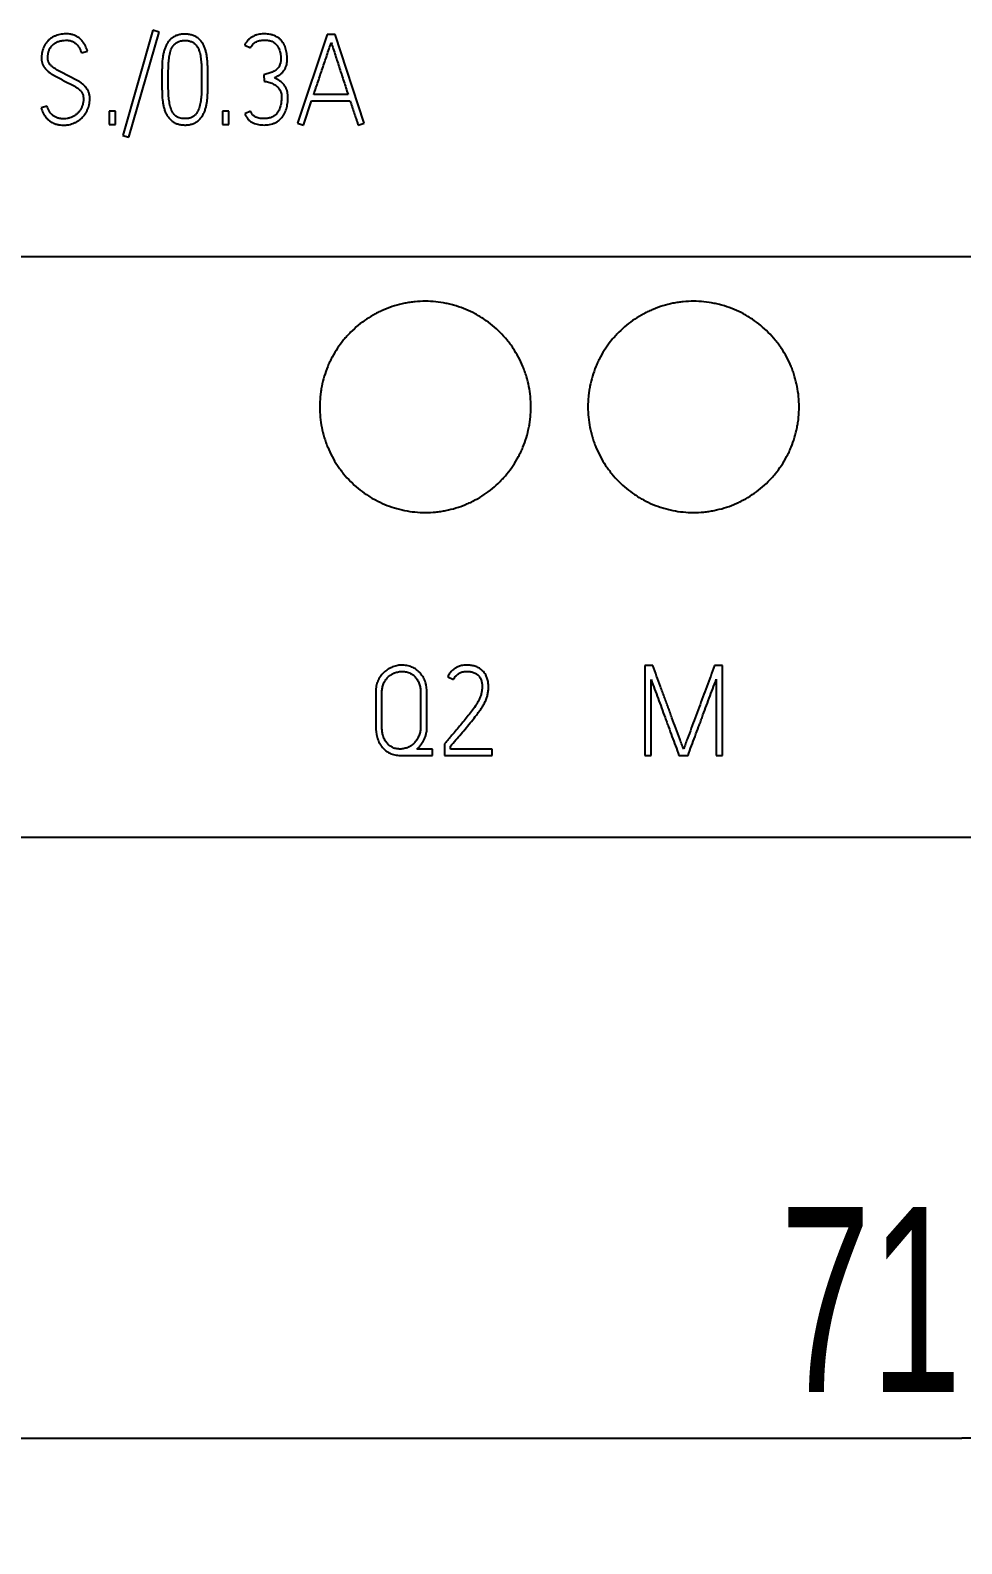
# Model space of a CAD drawing. Extents: x 0 to 420, y 0 to 297.
# Drawn here: x 109.62 to 127.26, y 132 to 160.66 of the extents above; entities that cross this region are included whole.
import ezdxf

# ---------------------------------------------------------------- set-up
doc = ezdxf.new("R2010")
doc.units = 0
doc.header["$LTSCALE"] = 23.1
for name, color, linetype in [('10000_FRONT', 7, 'CONTINUOUS'), ('10100_DIM_FRONT', 7, 'CONTINUOUS'), ('10500_FRONT_LABELING', 7, 'CONTINUOUS')]:
    doc.layers.add(name, color=color, linetype=linetype)
doc.styles.get("Standard").update_dxf_attribs({"font": 'txt', "width": 0.8})
doc.dimstyles.new('DIMSTYLE_1', dxfattribs={"dimtxt": 3.5, "dimasz": 3.5, "dimexe": 0.18, "dimexo": 0.0625, "dimgap": 0.09, "dimtad": 1, "dimtxsty": 'STANDARD', "dimcen": 0.09, "dimazin": 3, "dimtp": 0.05, "dimtm": 0.05, "dimtfac": 1, "dimtofl": 0, "dimtmove": 0, "dimatfit": 3, "dimtolj": 1})

# ---------------------------------------------------------------- blocks, each defined once
blk = doc.blocks.new('*D0')
at = {"layer": '10100_DIM_FRONT', "linetype": 'CONTINUOUS'}
for p, q in [((91.514557, 150.862664), (91.514557, 131.996772)), ((163.014557, 150.862664), (163.014557, 131.996772)), ((91.514557, 133.996772), (127.264557, 133.996772)), ((163.014557, 133.996772), (127.264557, 133.996772))]:
    blk.add_line(p, q, dxfattribs=at)
for points in [[(95.014557, 134.496772), (91.514557, 133.996772), (95.014557, 133.496772)], [(159.514557, 133.496772), (163.014557, 133.996772), (159.514557, 134.496772)]]:
    blk.add_solid(points, dxfattribs=at)
at = {"layer": '10100_DIM_FRONT', "linetype": 'CONTINUOUS', "width": 0.660714}
blk.add_text('71,5', height=3.5, dxfattribs=at).set_placement((123.820742, 134.871772))

msp = doc.modelspace()

# ---------------------------------------------------------------- linework, layer by layer
at = {"layer": '10000_FRONT', "color": 7, "linetype": 'CONTINUOUS'}
for p, q in [((91.515, 156.376), (163.015, 156.376)), ((91.515, 145.376), (163.015, 145.376))]:
    msp.add_line(p, q, dxfattribs=at)
for points, knots in [([(119.105, 153.526), (119.105, 153.592), (119.101, 153.657), (119.089, 153.787), (119.079, 153.851), (119.054, 153.978), (119.038, 154.042), (119.01, 154.136), (119, 154.167), (118.977, 154.229), (118.966, 154.259), (118.928, 154.35), (118.873, 154.468), (118.806, 154.58), (118.752, 154.661), (118.733, 154.688), (118.694, 154.741), (118.674, 154.767), (118.611, 154.843), (118.567, 154.892), (118.429, 155.03), (118.329, 155.113), (118.206, 155.196), (118.192, 155.205), (118.164, 155.223), (118.15, 155.231), (118.108, 155.257), (118.079, 155.273), (117.992, 155.32), (117.933, 155.348), (117.813, 155.398), (117.751, 155.42), (117.657, 155.449), (117.626, 155.457), (117.562, 155.474), (117.529, 155.481), (117.432, 155.5), (117.302, 155.52), (117.172, 155.526), (117.041, 155.526), (116.976, 155.523), (116.877, 155.514), (116.844, 155.51), (116.779, 155.5), (116.746, 155.494), (116.65, 155.475), (116.586, 155.459), (116.461, 155.421), (116.4, 155.399), (116.309, 155.361), (116.279, 155.348), (116.234, 155.327), (116.219, 155.32), (116.19, 155.305), (116.117, 155.267), (116.046, 155.225), (115.884, 155.116), (115.783, 155.033), (115.666, 154.916), (115.643, 154.892), (115.599, 154.844), (115.578, 154.819), (115.516, 154.743), (115.477, 154.691), (115.405, 154.582), (115.371, 154.526), (115.325, 154.44), (115.31, 154.41), (115.282, 154.351), (115.269, 154.321), (115.231, 154.23), (115.188, 154.107), (115.156, 153.981), (115.137, 153.886), (115.131, 153.853), (115.122, 153.789), (115.118, 153.756), (115.108, 153.658), (115.105, 153.592), (115.105, 153.526)], [0, 0, 0, 0, 0.03125, 0.03125, 0.0625, 0.0625, 0.09375, 0.09375, 0.109375, 0.109375, 0.125, 0.125, 0.15625, 0.1875, 0.1875, 0.203125, 0.203125, 0.21875, 0.21875, 0.25, 0.25, 0.3125, 0.3125, 0.320312, 0.320312, 0.328125, 0.328125, 0.34375, 0.34375, 0.375, 0.375, 0.40625, 0.40625, 0.421875, 0.421875, 0.4375, 0.4375, 0.46875, 0.5, 0.5, 0.53125, 0.53125, 0.546875, 0.546875, 0.5625, 0.5625, 0.59375, 0.59375, 0.625, 0.625, 0.640625, 0.640625, 0.648438, 0.648438, 0.65625, 0.6875, 0.6875, 0.75, 0.75, 0.765625, 0.765625, 0.78125, 0.78125, 0.8125, 0.8125, 0.84375, 0.84375, 0.859375, 0.859375, 0.875, 0.875, 0.90625, 0.9375, 0.9375, 0.953125, 0.953125, 0.96875, 0.96875, 1, 1, 1, 1]), ([(124.185, 153.526), (124.185, 153.592), (124.181, 153.657), (124.169, 153.787), (124.159, 153.851), (124.134, 153.978), (124.118, 154.042), (124.09, 154.136), (124.08, 154.167), (124.057, 154.229), (124.046, 154.259), (124.008, 154.35), (123.953, 154.468), (123.886, 154.58), (123.832, 154.661), (123.813, 154.688), (123.774, 154.741), (123.754, 154.767), (123.691, 154.843), (123.647, 154.892), (123.509, 155.03), (123.409, 155.113), (123.286, 155.196), (123.272, 155.205), (123.244, 155.223), (123.23, 155.231), (123.188, 155.257), (123.159, 155.273), (123.072, 155.32), (123.013, 155.348), (122.893, 155.398), (122.831, 155.42), (122.737, 155.449), (122.706, 155.457), (122.642, 155.474), (122.609, 155.481), (122.512, 155.5), (122.382, 155.52), (122.252, 155.526), (122.121, 155.526), (122.056, 155.523), (121.957, 155.514), (121.924, 155.51), (121.859, 155.5), (121.826, 155.494), (121.73, 155.475), (121.666, 155.459), (121.541, 155.421), (121.48, 155.399), (121.389, 155.361), (121.359, 155.348), (121.314, 155.327), (121.299, 155.32), (121.27, 155.305), (121.197, 155.267), (121.126, 155.225), (120.964, 155.116), (120.863, 155.033), (120.746, 154.916), (120.723, 154.892), (120.679, 154.844), (120.658, 154.819), (120.596, 154.743), (120.557, 154.691), (120.485, 154.582), (120.451, 154.526), (120.405, 154.44), (120.39, 154.41), (120.362, 154.351), (120.349, 154.321), (120.311, 154.23), (120.268, 154.107), (120.236, 153.981), (120.217, 153.886), (120.211, 153.853), (120.202, 153.789), (120.198, 153.756), (120.188, 153.658), (120.185, 153.592), (120.185, 153.526)], [0, 0, 0, 0, 0.03125, 0.03125, 0.0625, 0.0625, 0.09375, 0.09375, 0.109375, 0.109375, 0.125, 0.125, 0.15625, 0.1875, 0.1875, 0.203125, 0.203125, 0.21875, 0.21875, 0.25, 0.25, 0.3125, 0.3125, 0.320312, 0.320312, 0.328125, 0.328125, 0.34375, 0.34375, 0.375, 0.375, 0.40625, 0.40625, 0.421875, 0.421875, 0.4375, 0.4375, 0.46875, 0.5, 0.5, 0.53125, 0.53125, 0.546875, 0.546875, 0.5625, 0.5625, 0.59375, 0.59375, 0.625, 0.625, 0.640625, 0.640625, 0.648438, 0.648438, 0.65625, 0.6875, 0.6875, 0.75, 0.75, 0.765625, 0.765625, 0.78125, 0.78125, 0.8125, 0.8125, 0.84375, 0.84375, 0.859375, 0.859375, 0.875, 0.875, 0.90625, 0.9375, 0.9375, 0.953125, 0.953125, 0.96875, 0.96875, 1, 1, 1, 1]), ([(115.105, 153.526), (115.105, 153.46), (115.108, 153.395), (115.121, 153.266), (115.13, 153.201), (115.155, 153.074), (115.171, 153.011), (115.199, 152.917), (115.21, 152.886), (115.232, 152.824), (115.244, 152.793), (115.281, 152.702), (115.337, 152.585), (115.403, 152.473), (115.457, 152.391), (115.476, 152.365), (115.515, 152.312), (115.535, 152.286), (115.598, 152.209), (115.642, 152.161), (115.78, 152.022), (115.88, 151.939), (116.003, 151.857), (116.017, 151.848), (116.045, 151.83), (116.059, 151.821), (116.101, 151.796), (116.13, 151.78), (116.217, 151.733), (116.276, 151.705), (116.396, 151.655), (116.458, 151.633), (116.552, 151.604), (116.583, 151.595), (116.647, 151.579), (116.68, 151.572), (116.777, 151.552), (116.907, 151.533), (117.037, 151.526), (117.168, 151.526), (117.234, 151.529), (117.332, 151.539), (117.365, 151.543), (117.43, 151.553), (117.592, 151.581), (117.749, 151.628), (117.9, 151.691), (117.93, 151.704), (117.975, 151.726), (117.99, 151.733), (118.02, 151.748), (118.093, 151.786), (118.163, 151.828), (118.326, 151.937), (118.427, 152.02), (118.543, 152.136), (118.566, 152.16), (118.61, 152.209), (118.631, 152.234), (118.693, 152.31), (118.732, 152.362), (118.804, 152.47), (118.838, 152.526), (118.884, 152.613), (118.899, 152.642), (118.927, 152.702), (118.94, 152.732), (118.978, 152.822), (119.021, 152.945), (119.053, 153.071), (119.072, 153.167), (119.078, 153.199), (119.088, 153.264), (119.092, 153.296), (119.101, 153.395), (119.105, 153.46), (119.105, 153.526)], [0, 0, 0, 0, 0.03125, 0.03125, 0.0625, 0.0625, 0.09375, 0.09375, 0.109375, 0.109375, 0.125, 0.125, 0.15625, 0.1875, 0.1875, 0.203125, 0.203125, 0.21875, 0.21875, 0.25, 0.25, 0.3125, 0.3125, 0.320312, 0.320312, 0.328125, 0.328125, 0.34375, 0.34375, 0.375, 0.375, 0.40625, 0.40625, 0.421875, 0.421875, 0.4375, 0.4375, 0.46875, 0.5, 0.5, 0.53125, 0.53125, 0.546875, 0.546875, 0.5625, 0.625, 0.625, 0.640625, 0.640625, 0.648438, 0.648438, 0.65625, 0.6875, 0.6875, 0.75, 0.75, 0.765625, 0.765625, 0.78125, 0.78125, 0.8125, 0.8125, 0.84375, 0.84375, 0.859375, 0.859375, 0.875, 0.875, 0.90625, 0.9375, 0.9375, 0.953125, 0.953125, 0.96875, 0.96875, 1, 1, 1, 1]), ([(120.185, 153.526), (120.185, 153.46), (120.188, 153.395), (120.201, 153.266), (120.21, 153.201), (120.235, 153.074), (120.251, 153.011), (120.279, 152.917), (120.29, 152.886), (120.312, 152.824), (120.324, 152.793), (120.361, 152.702), (120.417, 152.585), (120.483, 152.473), (120.537, 152.391), (120.556, 152.365), (120.595, 152.312), (120.615, 152.286), (120.678, 152.209), (120.722, 152.161), (120.86, 152.022), (120.96, 151.939), (121.083, 151.857), (121.097, 151.848), (121.125, 151.83), (121.139, 151.821), (121.181, 151.796), (121.21, 151.78), (121.297, 151.733), (121.356, 151.705), (121.476, 151.655), (121.538, 151.633), (121.632, 151.604), (121.663, 151.595), (121.727, 151.579), (121.76, 151.572), (121.857, 151.552), (121.987, 151.533), (122.117, 151.526), (122.248, 151.526), (122.314, 151.529), (122.412, 151.539), (122.445, 151.543), (122.51, 151.553), (122.672, 151.581), (122.829, 151.628), (122.98, 151.691), (123.01, 151.704), (123.055, 151.726), (123.07, 151.733), (123.1, 151.748), (123.173, 151.786), (123.243, 151.828), (123.406, 151.937), (123.507, 152.02), (123.623, 152.136), (123.646, 152.16), (123.69, 152.209), (123.711, 152.234), (123.773, 152.31), (123.812, 152.362), (123.884, 152.47), (123.918, 152.526), (123.964, 152.613), (123.979, 152.642), (124.007, 152.702), (124.02, 152.732), (124.058, 152.822), (124.101, 152.945), (124.133, 153.071), (124.152, 153.167), (124.158, 153.199), (124.168, 153.264), (124.172, 153.296), (124.181, 153.395), (124.185, 153.46), (124.185, 153.526)], [0, 0, 0, 0, 0.03125, 0.03125, 0.0625, 0.0625, 0.09375, 0.09375, 0.109375, 0.109375, 0.125, 0.125, 0.15625, 0.1875, 0.1875, 0.203125, 0.203125, 0.21875, 0.21875, 0.25, 0.25, 0.3125, 0.3125, 0.320312, 0.320312, 0.328125, 0.328125, 0.34375, 0.34375, 0.375, 0.375, 0.40625, 0.40625, 0.421875, 0.421875, 0.4375, 0.4375, 0.46875, 0.5, 0.5, 0.53125, 0.53125, 0.546875, 0.546875, 0.5625, 0.625, 0.625, 0.640625, 0.640625, 0.648438, 0.648438, 0.65625, 0.6875, 0.6875, 0.75, 0.75, 0.765625, 0.765625, 0.78125, 0.78125, 0.8125, 0.8125, 0.84375, 0.84375, 0.859375, 0.859375, 0.875, 0.875, 0.90625, 0.9375, 0.9375, 0.953125, 0.953125, 0.96875, 0.96875, 1, 1, 1, 1])]:
    msp.add_open_spline(points, degree=3, knots=knots, dxfattribs=at)
at = {"layer": '10500_FRONT_LABELING', "color": 7, "linetype": 'CONTINUOUS'}
for p, q in [((111.946, 160.659), (111.373, 158.666)), ((111.488, 158.633), (112.061, 160.626)), ((112.061, 160.626), (111.946, 160.659)), ((115.247, 160.579), (114.683, 158.902)), ((115.398, 160.579), (115.247, 160.579)), ((115.947, 158.902), (115.398, 160.579)), ((110.59, 160.232), (110.706, 160.265)), ((113.684, 160.378), (113.792, 160.324)), ((112.116, 159.737), (112.116, 159.711)), ((112.236, 159.711), (112.236, 159.737)), ((112.868, 159.737), (112.868, 159.711)), ((112.986, 159.711), (112.986, 159.737)), ((114.044, 159.812), (114.051, 159.694)), ((115.641, 159.444), (114.992, 159.444)), ((109.944, 159.223), (109.828, 159.19)), ((111.118, 159.124), (111.118, 158.876)), ((111.238, 159.124), (111.118, 159.124)), ((111.238, 158.876), (111.238, 159.124)), ((113.266, 159.124), (113.266, 158.876)), ((113.386, 159.124), (113.266, 159.124)), ((113.386, 158.876), (113.386, 159.124)), ((113.792, 159.129), (113.684, 159.079)), ((114.796, 158.864), (114.952, 159.324)), ((114.952, 159.324), (115.681, 159.324)), ((111.118, 158.876), (111.238, 158.876)), ((113.266, 158.876), (113.386, 158.876)), ((114.683, 158.902), (114.796, 158.864)), ((115.832, 158.864), (115.947, 158.902)), ((111.373, 158.666), (111.488, 158.633)), ((121.262, 148.626), (121.262, 146.926)), ((121.413, 148.626), (121.262, 148.626)), ((122.736, 148.626), (122.583, 148.626)), ((122.736, 146.926), (122.736, 148.626)), ((117.53, 148.416), (117.636, 148.362)), ((121.382, 146.926), (121.382, 148.362)), ((122.616, 148.367), (122.616, 146.926)), ((116.165, 148.112), (116.165, 147.469)), ((116.282, 147.469), (116.282, 148.112)), ((117.016, 148.112), (117.016, 147.483)), ((117.136, 147.483), (117.136, 148.112)), ((117.24, 147.047), (116.947, 147.047)), ((117.24, 146.926), (117.24, 147.047)), ((117.48, 147.16), (117.466, 147.143)), ((117.466, 147.143), (117.466, 146.926)), ((117.584, 147.044), (117.584, 147.101)), ((118.371, 147.044), (117.584, 147.044)), ((118.371, 146.926), (118.371, 147.044)), ((116.627, 146.926), (117.24, 146.926)), ((117.466, 146.926), (118.371, 146.926)), ((121.262, 146.926), (121.382, 146.926)), ((121.908, 146.926), (122.08, 146.926)), ((122.616, 146.926), (122.736, 146.926))]:
    msp.add_line(p, q, dxfattribs=at)
for points, knots in [([(110.706, 160.265), (110.695, 160.3), (110.682, 160.334), (110.657, 160.382), (110.649, 160.397), (110.634, 160.42), (110.628, 160.427), (110.617, 160.442), (110.612, 160.449), (110.582, 160.484), (110.555, 160.508), (110.494, 160.549), (110.461, 160.564), (110.418, 160.577), (110.409, 160.58), (110.391, 160.583), (110.382, 160.585), (110.355, 160.589), (110.337, 160.59), (110.3, 160.591), (110.282, 160.59), (110.246, 160.588), (110.228, 160.585), (110.174, 160.577), (110.139, 160.568), (110.096, 160.551), (110.088, 160.548), (110.071, 160.54), (110.063, 160.536), (110.039, 160.523), (110.023, 160.514), (110.001, 160.498), (109.994, 160.492), (109.98, 160.481), (109.973, 160.474), (109.954, 160.455), (109.942, 160.442), (109.919, 160.413), (109.909, 160.398), (109.895, 160.375), (109.891, 160.367), (109.882, 160.351), (109.879, 160.342), (109.868, 160.317), (109.861, 160.3), (109.854, 160.274), (109.851, 160.266), (109.847, 160.248), (109.845, 160.239), (109.841, 160.212), (109.838, 160.194), (109.836, 160.158), (109.835, 160.14), (109.836, 160.103), (109.838, 160.085), (109.844, 160.049), (109.849, 160.032), (109.859, 160.007), (109.863, 159.998), (109.872, 159.982), (109.877, 159.974), (109.887, 159.959), (109.892, 159.952), (109.903, 159.937), (109.909, 159.93), (109.921, 159.917), (109.928, 159.91), (109.941, 159.897), (109.947, 159.891), (109.968, 159.873), (109.982, 159.862), (110.012, 159.841), (110.027, 159.831), (110.058, 159.812), (110.074, 159.803), (110.106, 159.786), (110.122, 159.778), (110.155, 159.761), (110.171, 159.752), (110.203, 159.735), (110.219, 159.726), (110.251, 159.708), (110.267, 159.7), (110.299, 159.683), (110.315, 159.674), (110.348, 159.658), (110.364, 159.65), (110.397, 159.634), (110.414, 159.626), (110.446, 159.609), (110.462, 159.6), (110.493, 159.581), (110.509, 159.571), (110.538, 159.549), (110.552, 159.537), (110.571, 159.517), (110.577, 159.51), (110.588, 159.496), (110.594, 159.488), (110.604, 159.473), (110.608, 159.465), (110.615, 159.448), (110.619, 159.44), (110.626, 159.413), (110.629, 159.395), (110.63, 159.367), (110.63, 159.358), (110.63, 159.34), (110.629, 159.331), (110.626, 159.304), (110.622, 159.286), (110.616, 159.259), (110.614, 159.25), (110.608, 159.233), (110.605, 159.224), (110.596, 159.199), (110.588, 159.182), (110.575, 159.159), (110.57, 159.151), (110.56, 159.136), (110.554, 159.128), (110.538, 159.107), (110.525, 159.093), (110.499, 159.068), (110.485, 159.057), (110.462, 159.041), (110.455, 159.036), (110.439, 159.027), (110.431, 159.022), (110.407, 159.01), (110.39, 159.003), (110.364, 158.996), (110.355, 158.993), (110.337, 158.99), (110.328, 158.988), (110.301, 158.984), (110.283, 158.983), (110.246, 158.982), (110.228, 158.983), (110.201, 158.985), (110.191, 158.986), (110.173, 158.989), (110.156, 158.993), (110.138, 158.998), (110.121, 159.005), (110.112, 159.008), (110.087, 159.02), (110.072, 159.03), (110.05, 159.046), (110.043, 159.052), (110.03, 159.065), (110.023, 159.071), (110.005, 159.092), (109.994, 159.106), (109.975, 159.137), (109.966, 159.154), (109.953, 159.187), (109.948, 159.205), (109.944, 159.223)], [0, 0, 0, 0, 0.03125, 0.03125, 0.046875, 0.046875, 0.054688, 0.054688, 0.0625, 0.0625, 0.09375, 0.09375, 0.125, 0.125, 0.132812, 0.132812, 0.140625, 0.140625, 0.15625, 0.15625, 0.171875, 0.171875, 0.1875, 0.1875, 0.21875, 0.21875, 0.226562, 0.226562, 0.234375, 0.234375, 0.25, 0.25, 0.257812, 0.257812, 0.265625, 0.265625, 0.28125, 0.28125, 0.296875, 0.296875, 0.304688, 0.304688, 0.3125, 0.3125, 0.328125, 0.328125, 0.335938, 0.335938, 0.34375, 0.34375, 0.359375, 0.359375, 0.375, 0.375, 0.390625, 0.390625, 0.40625, 0.40625, 0.414062, 0.414062, 0.421875, 0.421875, 0.429688, 0.429688, 0.4375, 0.4375, 0.445312, 0.445312, 0.453125, 0.453125, 0.46875, 0.46875, 0.484375, 0.484375, 0.5, 0.5, 0.515625, 0.515625, 0.53125, 0.53125, 0.546875, 0.546875, 0.5625, 0.5625, 0.578125, 0.578125, 0.59375, 0.59375, 0.609375, 0.609375, 0.625, 0.625, 0.640625, 0.640625, 0.65625, 0.65625, 0.664062, 0.664062, 0.671875, 0.671875, 0.679688, 0.679688, 0.6875, 0.6875, 0.703125, 0.703125, 0.710938, 0.710938, 0.71875, 0.71875, 0.734375, 0.734375, 0.742188, 0.742188, 0.75, 0.75, 0.765625, 0.765625, 0.773438, 0.773438, 0.78125, 0.78125, 0.796875, 0.796875, 0.8125, 0.8125, 0.820312, 0.820312, 0.828125, 0.828125, 0.84375, 0.84375, 0.851562, 0.851562, 0.859375, 0.859375, 0.875, 0.875, 0.890625, 0.890625, 0.898438, 0.898438, 0.90625, 0.914062, 0.914062, 0.921875, 0.921875, 0.9375, 0.9375, 0.945312, 0.945312, 0.953125, 0.953125, 0.96875, 0.96875, 0.984375, 0.984375, 1, 1, 1, 1]), ([(112.986, 159.737), (112.986, 159.782), (112.985, 159.826), (112.984, 159.916), (112.984, 159.961), (112.98, 160.05), (112.977, 160.095), (112.969, 160.161), (112.965, 160.183), (112.957, 160.228), (112.952, 160.25), (112.94, 160.294), (112.933, 160.315), (112.916, 160.357), (112.906, 160.378), (112.889, 160.408), (112.883, 160.417), (112.87, 160.436), (112.863, 160.445), (112.842, 160.471), (112.826, 160.487), (112.799, 160.509), (112.79, 160.516), (112.771, 160.529), (112.762, 160.535), (112.732, 160.551), (112.711, 160.56), (112.678, 160.57), (112.667, 160.573), (112.645, 160.578), (112.633, 160.58), (112.6, 160.584), (112.577, 160.586), (112.532, 160.586), (112.509, 160.585), (112.464, 160.579), (112.441, 160.574), (112.409, 160.565), (112.398, 160.561), (112.377, 160.553), (112.367, 160.548), (112.336, 160.532), (112.317, 160.52), (112.291, 160.498), (112.282, 160.49), (112.266, 160.474), (112.258, 160.466), (112.236, 160.44), (112.223, 160.421), (112.205, 160.392), (112.2, 160.382), (112.19, 160.361), (112.185, 160.351), (112.172, 160.319), (112.165, 160.298), (112.152, 160.255), (112.147, 160.233), (112.138, 160.188), (112.134, 160.166), (112.125, 160.098), (112.121, 160.053), (112.118, 159.985), (112.118, 159.963), (112.117, 159.918), (112.117, 159.895), (112.116, 159.827), (112.116, 159.782), (112.116, 159.737)], [0, 0, 0, 0, 0.0625, 0.0625, 0.125, 0.125, 0.1875, 0.1875, 0.21875, 0.21875, 0.25, 0.25, 0.28125, 0.28125, 0.3125, 0.3125, 0.328125, 0.328125, 0.34375, 0.34375, 0.375, 0.375, 0.390625, 0.390625, 0.40625, 0.40625, 0.4375, 0.4375, 0.453125, 0.453125, 0.46875, 0.46875, 0.5, 0.5, 0.53125, 0.53125, 0.5625, 0.5625, 0.578125, 0.578125, 0.59375, 0.59375, 0.625, 0.625, 0.640625, 0.640625, 0.65625, 0.65625, 0.6875, 0.6875, 0.703125, 0.703125, 0.71875, 0.71875, 0.75, 0.75, 0.78125, 0.78125, 0.8125, 0.8125, 0.875, 0.875, 0.90625, 0.90625, 0.9375, 0.9375, 1, 1, 1, 1]), ([(114.247, 159.758), (114.262, 159.766), (114.277, 159.774), (114.307, 159.791), (114.321, 159.799), (114.343, 159.813), (114.35, 159.818), (114.363, 159.829), (114.37, 159.834), (114.382, 159.845), (114.389, 159.851), (114.401, 159.863), (114.407, 159.87), (114.423, 159.889), (114.433, 159.903), (114.446, 159.926), (114.45, 159.933), (114.458, 159.949), (114.461, 159.956), (114.471, 159.981), (114.476, 159.997), (114.483, 160.03), (114.485, 160.047), (114.487, 160.082), (114.488, 160.099), (114.488, 160.133), (114.487, 160.15), (114.484, 160.201), (114.479, 160.235), (114.468, 160.285), (114.464, 160.302), (114.453, 160.335), (114.441, 160.367), (114.425, 160.397), (114.407, 160.427), (114.397, 160.441), (114.376, 160.467), (114.364, 160.48), (114.345, 160.497), (114.339, 160.503), (114.325, 160.513), (114.318, 160.518), (114.282, 160.543), (114.251, 160.557), (114.21, 160.57), (114.202, 160.573), (114.185, 160.577), (114.16, 160.583), (114.117, 160.589), (114.083, 160.59), (114.049, 160.591), (114.031, 160.59), (113.98, 160.586), (113.946, 160.581), (113.905, 160.569), (113.897, 160.567), (113.881, 160.561), (113.873, 160.557), (113.849, 160.547), (113.819, 160.531), (113.791, 160.511), (113.771, 160.494), (113.764, 160.489), (113.751, 160.477), (113.745, 160.471), (113.728, 160.452), (113.718, 160.438), (113.704, 160.417), (113.699, 160.409), (113.691, 160.394), (113.687, 160.386), (113.684, 160.378)], [0, 0, 0, 0, 0.03125, 0.03125, 0.0625, 0.0625, 0.078125, 0.078125, 0.09375, 0.09375, 0.109375, 0.109375, 0.125, 0.125, 0.15625, 0.15625, 0.171875, 0.171875, 0.1875, 0.1875, 0.21875, 0.21875, 0.25, 0.25, 0.28125, 0.28125, 0.3125, 0.3125, 0.375, 0.375, 0.40625, 0.40625, 0.4375, 0.46875, 0.46875, 0.5, 0.5, 0.53125, 0.53125, 0.546875, 0.546875, 0.5625, 0.5625, 0.625, 0.625, 0.640625, 0.640625, 0.65625, 0.6875, 0.71875, 0.71875, 0.75, 0.75, 0.8125, 0.8125, 0.828125, 0.828125, 0.84375, 0.84375, 0.875, 0.90625, 0.90625, 0.921875, 0.921875, 0.9375, 0.9375, 0.96875, 0.96875, 0.984375, 0.984375, 1, 1, 1, 1]), ([(109.828, 159.19), (109.839, 159.155), (109.852, 159.121), (109.876, 159.073), (109.885, 159.057), (109.9, 159.034), (109.906, 159.027), (109.917, 159.012), (109.922, 159.005), (109.94, 158.985), (109.953, 158.972), (109.974, 158.954), (109.981, 158.948), (109.995, 158.937), (110.003, 158.932), (110.041, 158.907), (110.074, 158.892), (110.118, 158.879), (110.127, 158.877), (110.145, 158.873), (110.154, 158.871), (110.181, 158.866), (110.199, 158.864), (110.235, 158.862), (110.253, 158.862), (110.28, 158.863), (110.29, 158.863), (110.308, 158.865), (110.317, 158.866), (110.344, 158.869), (110.361, 158.872), (110.397, 158.881), (110.414, 158.886), (110.448, 158.899), (110.465, 158.907), (110.497, 158.923), (110.513, 158.933), (110.543, 158.952), (110.558, 158.963), (110.579, 158.98), (110.586, 158.987), (110.599, 158.999), (110.606, 159.005), (110.637, 159.038), (110.659, 159.067), (110.687, 159.114), (110.695, 159.13), (110.711, 159.163), (110.717, 159.18), (110.729, 159.214), (110.734, 159.232), (110.742, 159.267), (110.745, 159.285), (110.749, 159.321), (110.75, 159.339), (110.75, 159.375), (110.75, 159.394), (110.746, 159.421), (110.745, 159.43), (110.741, 159.448), (110.739, 159.457), (110.732, 159.483), (110.725, 159.499), (110.712, 159.524), (110.708, 159.532), (110.698, 159.547), (110.693, 159.555), (110.677, 159.577), (110.665, 159.591), (110.64, 159.617), (110.626, 159.629), (110.598, 159.652), (110.583, 159.663), (110.553, 159.683), (110.538, 159.693), (110.506, 159.711), (110.49, 159.72), (110.458, 159.736), (110.442, 159.745), (110.409, 159.761), (110.393, 159.769), (110.36, 159.786), (110.344, 159.795), (110.312, 159.812), (110.296, 159.821), (110.264, 159.838), (110.248, 159.846), (110.215, 159.863), (110.199, 159.871), (110.166, 159.887), (110.15, 159.896), (110.118, 159.913), (110.103, 159.923), (110.072, 159.942), (110.057, 159.953), (110.035, 159.97), (110.029, 159.976), (110.015, 159.989), (110.009, 159.995), (109.991, 160.016), (109.981, 160.031), (109.971, 160.052), (109.969, 160.056), (109.966, 160.065), (109.962, 160.078), (109.959, 160.091), (109.957, 160.109), (109.956, 160.118), (109.956, 160.137), (109.956, 160.146), (109.957, 160.173), (109.958, 160.191), (109.962, 160.218), (109.964, 160.227), (109.968, 160.245), (109.97, 160.254), (109.979, 160.28), (109.986, 160.296), (110.004, 160.328), (110.015, 160.343), (110.038, 160.371), (110.05, 160.384), (110.072, 160.401), (110.079, 160.407), (110.094, 160.417), (110.102, 160.422), (110.118, 160.431), (110.126, 160.435), (110.143, 160.442), (110.151, 160.445), (110.169, 160.451), (110.178, 160.454), (110.195, 160.458), (110.204, 160.46), (110.222, 160.463), (110.231, 160.464), (110.249, 160.466), (110.258, 160.467), (110.286, 160.47), (110.304, 160.471), (110.331, 160.47), (110.34, 160.469), (110.359, 160.467), (110.368, 160.465), (110.385, 160.461), (110.394, 160.459), (110.411, 160.452), (110.42, 160.449), (110.436, 160.44), (110.444, 160.436), (110.459, 160.426), (110.467, 160.421), (110.481, 160.409), (110.488, 160.403), (110.502, 160.391), (110.508, 160.384), (110.52, 160.37), (110.526, 160.363), (110.536, 160.348), (110.541, 160.34), (110.556, 160.317), (110.564, 160.3), (110.578, 160.267), (110.585, 160.25), (110.59, 160.232)], [0, 0, 0, 0, 0.03125, 0.03125, 0.046875, 0.046875, 0.054688, 0.054688, 0.0625, 0.0625, 0.078125, 0.078125, 0.085938, 0.085938, 0.09375, 0.09375, 0.125, 0.125, 0.132812, 0.132812, 0.140625, 0.140625, 0.15625, 0.15625, 0.171875, 0.171875, 0.179688, 0.179688, 0.1875, 0.1875, 0.203125, 0.203125, 0.21875, 0.21875, 0.234375, 0.234375, 0.25, 0.25, 0.265625, 0.265625, 0.273438, 0.273438, 0.28125, 0.28125, 0.3125, 0.3125, 0.328125, 0.328125, 0.34375, 0.34375, 0.359375, 0.359375, 0.375, 0.375, 0.390625, 0.390625, 0.40625, 0.40625, 0.414062, 0.414062, 0.421875, 0.421875, 0.4375, 0.4375, 0.445312, 0.445312, 0.453125, 0.453125, 0.46875, 0.46875, 0.484375, 0.484375, 0.5, 0.5, 0.515625, 0.515625, 0.53125, 0.53125, 0.546875, 0.546875, 0.5625, 0.5625, 0.578125, 0.578125, 0.59375, 0.59375, 0.609375, 0.609375, 0.625, 0.625, 0.640625, 0.640625, 0.65625, 0.65625, 0.671875, 0.671875, 0.679688, 0.679688, 0.6875, 0.6875, 0.703125, 0.703125, 0.707031, 0.707031, 0.710938, 0.71875, 0.71875, 0.726562, 0.726562, 0.734375, 0.734375, 0.75, 0.75, 0.757812, 0.757812, 0.765625, 0.765625, 0.78125, 0.78125, 0.796875, 0.796875, 0.8125, 0.8125, 0.820312, 0.820312, 0.828125, 0.828125, 0.835938, 0.835938, 0.84375, 0.84375, 0.851562, 0.851562, 0.859375, 0.859375, 0.867188, 0.867188, 0.875, 0.875, 0.890625, 0.890625, 0.898438, 0.898438, 0.90625, 0.90625, 0.914062, 0.914062, 0.921875, 0.921875, 0.929688, 0.929688, 0.9375, 0.9375, 0.945312, 0.945312, 0.953125, 0.953125, 0.960938, 0.960938, 0.96875, 0.96875, 0.984375, 0.984375, 1, 1, 1, 1]), ([(112.236, 159.737), (112.236, 159.774), (112.236, 159.811), (112.237, 159.885), (112.237, 159.922), (112.239, 159.978), (112.24, 159.997), (112.242, 160.034), (112.243, 160.052), (112.246, 160.089), (112.248, 160.108), (112.253, 160.145), (112.255, 160.163), (112.262, 160.2), (112.266, 160.218), (112.276, 160.253), (112.281, 160.271), (112.291, 160.296), (112.295, 160.305), (112.303, 160.322), (112.308, 160.33), (112.322, 160.354), (112.333, 160.37), (112.352, 160.391), (112.359, 160.397), (112.373, 160.41), (112.387, 160.422), (112.403, 160.432), (112.42, 160.441), (112.429, 160.444), (112.455, 160.454), (112.474, 160.458), (112.502, 160.463), (112.511, 160.464), (112.53, 160.465), (112.539, 160.465), (112.568, 160.466), (112.586, 160.465), (112.614, 160.461), (112.623, 160.459), (112.642, 160.455), (112.651, 160.452), (112.678, 160.443), (112.695, 160.435), (112.719, 160.42), (112.726, 160.414), (112.741, 160.402), (112.747, 160.395), (112.76, 160.381), (112.766, 160.373), (112.777, 160.358), (112.782, 160.35), (112.797, 160.326), (112.805, 160.309), (112.82, 160.275), (112.826, 160.257), (112.836, 160.221), (112.841, 160.202), (112.848, 160.166), (112.851, 160.147), (112.855, 160.11), (112.857, 160.092), (112.86, 160.055), (112.862, 160.036), (112.864, 159.999), (112.864, 159.98), (112.866, 159.924), (112.867, 159.887), (112.868, 159.812), (112.868, 159.774), (112.868, 159.737)], [0, 0, 0, 0, 0.0625, 0.0625, 0.125, 0.125, 0.15625, 0.15625, 0.1875, 0.1875, 0.21875, 0.21875, 0.25, 0.25, 0.28125, 0.28125, 0.3125, 0.3125, 0.328125, 0.328125, 0.34375, 0.34375, 0.375, 0.375, 0.390625, 0.390625, 0.40625, 0.421875, 0.421875, 0.4375, 0.4375, 0.46875, 0.46875, 0.484375, 0.484375, 0.5, 0.5, 0.53125, 0.53125, 0.546875, 0.546875, 0.5625, 0.5625, 0.59375, 0.59375, 0.609375, 0.609375, 0.625, 0.625, 0.640625, 0.640625, 0.65625, 0.65625, 0.6875, 0.6875, 0.71875, 0.71875, 0.75, 0.75, 0.78125, 0.78125, 0.8125, 0.8125, 0.84375, 0.84375, 0.875, 0.875, 0.9375, 0.9375, 1, 1, 1, 1]), ([(113.792, 160.324), (113.798, 160.337), (113.805, 160.349), (113.821, 160.372), (113.83, 160.383), (113.849, 160.403), (113.86, 160.412), (113.883, 160.429), (113.895, 160.436), (113.92, 160.448), (113.933, 160.453), (113.96, 160.461), (113.974, 160.464), (114.002, 160.469), (114.016, 160.47), (114.044, 160.472), (114.058, 160.473), (114.101, 160.472), (114.128, 160.469), (114.163, 160.461), (114.17, 160.459), (114.183, 160.454), (114.19, 160.452), (114.209, 160.444), (114.222, 160.438), (114.24, 160.426), (114.246, 160.422), (114.257, 160.413), (114.262, 160.409), (114.278, 160.394), (114.287, 160.384), (114.3, 160.367), (114.304, 160.361), (114.312, 160.35), (114.323, 160.332), (114.332, 160.313), (114.343, 160.287), (114.347, 160.273), (114.355, 160.246), (114.358, 160.233), (114.365, 160.191), (114.367, 160.163), (114.368, 160.121), (114.367, 160.107), (114.366, 160.079), (114.365, 160.065), (114.361, 160.037), (114.357, 160.023), (114.347, 159.997), (114.341, 159.985), (114.33, 159.967), (114.326, 159.961), (114.317, 159.95), (114.313, 159.944), (114.299, 159.928), (114.288, 159.919), (114.266, 159.901), (114.255, 159.893), (114.231, 159.878), (114.218, 159.872), (114.193, 159.86), (114.179, 159.855), (114.153, 159.846), (114.139, 159.841), (114.099, 159.829), (114.072, 159.82), (114.044, 159.812)], [0, 0, 0, 0, 0.03125, 0.03125, 0.0625, 0.0625, 0.09375, 0.09375, 0.125, 0.125, 0.15625, 0.15625, 0.1875, 0.1875, 0.21875, 0.21875, 0.25, 0.25, 0.3125, 0.3125, 0.328125, 0.328125, 0.34375, 0.34375, 0.375, 0.375, 0.390625, 0.390625, 0.40625, 0.40625, 0.4375, 0.4375, 0.453125, 0.453125, 0.46875, 0.5, 0.5, 0.53125, 0.53125, 0.5625, 0.5625, 0.625, 0.625, 0.65625, 0.65625, 0.6875, 0.6875, 0.71875, 0.71875, 0.75, 0.75, 0.765625, 0.765625, 0.78125, 0.78125, 0.8125, 0.8125, 0.84375, 0.84375, 0.875, 0.875, 0.90625, 0.90625, 0.9375, 0.9375, 1, 1, 1, 1]), ([(114.992, 159.444), (115.019, 159.526), (115.047, 159.608), (115.102, 159.772), (115.129, 159.854), (115.185, 160.018), (115.213, 160.1), (115.254, 160.223), (115.268, 160.264), (115.295, 160.346), (115.309, 160.387), (115.322, 160.428)], [0, 0, 0, 0, 0.25, 0.25, 0.5, 0.5, 0.75, 0.75, 0.875, 0.875, 1, 1, 1, 1]), ([(115.322, 160.428), (115.336, 160.387), (115.349, 160.346), (115.375, 160.264), (115.388, 160.223), (115.428, 160.1), (115.454, 160.018), (115.508, 159.854), (115.535, 159.772), (115.588, 159.609), (115.614, 159.527), (115.641, 159.444)], [0, 0, 0, 0, 0.125, 0.125, 0.25, 0.25, 0.5, 0.5, 0.75, 0.75, 1, 1, 1, 1]), ([(112.116, 159.711), (112.116, 159.666), (112.116, 159.622), (112.117, 159.555), (112.117, 159.532), (112.118, 159.488), (112.118, 159.465), (112.121, 159.399), (112.125, 159.354), (112.134, 159.288), (112.137, 159.266), (112.146, 159.222), (112.151, 159.2), (112.164, 159.156), (112.171, 159.135), (112.188, 159.093), (112.197, 159.072), (112.215, 159.043), (112.221, 159.033), (112.234, 159.015), (112.241, 159.006), (112.256, 158.989), (112.264, 158.981), (112.279, 158.965), (112.288, 158.957), (112.305, 158.942), (112.314, 158.935), (112.333, 158.922), (112.342, 158.916), (112.372, 158.899), (112.393, 158.891), (112.436, 158.877), (112.459, 158.872), (112.503, 158.866), (112.526, 158.865), (112.56, 158.864), (112.572, 158.865), (112.594, 158.866), (112.605, 158.867), (112.639, 158.871), (112.661, 158.876), (112.694, 158.886), (112.704, 158.889), (112.725, 158.898), (112.736, 158.903), (112.766, 158.919), (112.784, 158.932), (112.81, 158.954), (112.819, 158.962), (112.835, 158.978), (112.842, 158.986), (112.864, 159.012), (112.877, 159.03), (112.895, 159.059), (112.9, 159.069), (112.911, 159.09), (112.915, 159.1), (112.928, 159.131), (112.936, 159.153), (112.949, 159.196), (112.954, 159.218), (112.963, 159.262), (112.967, 159.284), (112.976, 159.351), (112.98, 159.396), (112.983, 159.463), (112.983, 159.486), (112.984, 159.531), (112.985, 159.553), (112.985, 159.621), (112.986, 159.666), (112.986, 159.711)], [0, 0, 0, 0, 0.0625, 0.0625, 0.09375, 0.09375, 0.125, 0.125, 0.1875, 0.1875, 0.21875, 0.21875, 0.25, 0.25, 0.28125, 0.28125, 0.3125, 0.3125, 0.328125, 0.328125, 0.34375, 0.34375, 0.359375, 0.359375, 0.375, 0.375, 0.390625, 0.390625, 0.40625, 0.40625, 0.4375, 0.4375, 0.46875, 0.46875, 0.5, 0.5, 0.515625, 0.515625, 0.53125, 0.53125, 0.5625, 0.5625, 0.578125, 0.578125, 0.59375, 0.59375, 0.625, 0.625, 0.640625, 0.640625, 0.65625, 0.65625, 0.6875, 0.6875, 0.703125, 0.703125, 0.71875, 0.71875, 0.75, 0.75, 0.78125, 0.78125, 0.8125, 0.8125, 0.875, 0.875, 0.90625, 0.90625, 0.9375, 0.9375, 1, 1, 1, 1]), ([(112.868, 159.711), (112.868, 159.674), (112.868, 159.637), (112.867, 159.562), (112.866, 159.525), (112.864, 159.469), (112.864, 159.451), (112.861, 159.413), (112.86, 159.395), (112.854, 159.339), (112.85, 159.302), (112.838, 159.247), (112.834, 159.229), (112.823, 159.193), (112.817, 159.176), (112.804, 159.142), (112.795, 159.125), (112.781, 159.101), (112.776, 159.093), (112.765, 159.078), (112.759, 159.071), (112.746, 159.057), (112.74, 159.05), (112.726, 159.038), (112.718, 159.032), (112.695, 159.016), (112.678, 159.008), (112.652, 158.998), (112.643, 158.996), (112.624, 158.991), (112.597, 158.986), (112.569, 158.985), (112.541, 158.985), (112.531, 158.985), (112.513, 158.986), (112.503, 158.987), (112.476, 158.991), (112.458, 158.996), (112.431, 159.005), (112.422, 159.009), (112.405, 159.017), (112.397, 159.022), (112.382, 159.032), (112.375, 159.038), (112.361, 159.051), (112.354, 159.057), (112.342, 159.072), (112.336, 159.079), (112.325, 159.094), (112.32, 159.102), (112.31, 159.118), (112.306, 159.126), (112.298, 159.143), (112.294, 159.152), (112.284, 159.178), (112.279, 159.196), (112.269, 159.231), (112.265, 159.25), (112.254, 159.305), (112.249, 159.341), (112.244, 159.397), (112.242, 159.415), (112.24, 159.452), (112.239, 159.47), (112.237, 159.526), (112.237, 159.563), (112.236, 159.637), (112.236, 159.674), (112.236, 159.711)], [0, 0, 0, 0, 0.0625, 0.0625, 0.125, 0.125, 0.15625, 0.15625, 0.1875, 0.1875, 0.25, 0.25, 0.28125, 0.28125, 0.3125, 0.3125, 0.34375, 0.34375, 0.359375, 0.359375, 0.375, 0.375, 0.390625, 0.390625, 0.40625, 0.40625, 0.4375, 0.4375, 0.453125, 0.453125, 0.46875, 0.5, 0.5, 0.515625, 0.515625, 0.53125, 0.53125, 0.5625, 0.5625, 0.578125, 0.578125, 0.59375, 0.59375, 0.609375, 0.609375, 0.625, 0.625, 0.640625, 0.640625, 0.65625, 0.65625, 0.671875, 0.671875, 0.6875, 0.6875, 0.71875, 0.71875, 0.75, 0.75, 0.8125, 0.8125, 0.84375, 0.84375, 0.875, 0.875, 0.9375, 0.9375, 1, 1, 1, 1]), ([(113.684, 159.079), (113.691, 159.063), (113.699, 159.047), (113.717, 159.016), (113.726, 159.001), (113.743, 158.98), (113.749, 158.973), (113.761, 158.96), (113.768, 158.954), (113.788, 158.937), (113.803, 158.927), (113.826, 158.913), (113.833, 158.909), (113.849, 158.901), (113.858, 158.897), (113.883, 158.887), (113.9, 158.882), (113.934, 158.873), (113.952, 158.87), (113.979, 158.867), (113.988, 158.866), (114.006, 158.865), (114.015, 158.865), (114.059, 158.864), (114.095, 158.866), (114.148, 158.873), (114.165, 158.877), (114.2, 158.885), (114.217, 158.891), (114.251, 158.904), (114.267, 158.911), (114.291, 158.925), (114.298, 158.929), (114.313, 158.939), (114.321, 158.944), (114.357, 158.972), (114.381, 158.997), (114.408, 159.034), (114.413, 159.041), (114.423, 159.056), (114.437, 159.08), (114.448, 159.104), (114.462, 159.137), (114.468, 159.154), (114.478, 159.189), (114.482, 159.206), (114.493, 159.258), (114.498, 159.294), (114.501, 159.347), (114.502, 159.365), (114.502, 159.401), (114.501, 159.419), (114.499, 159.455), (114.496, 159.472), (114.49, 159.499), (114.488, 159.507), (114.483, 159.525), (114.48, 159.533), (114.47, 159.558), (114.463, 159.574), (114.449, 159.598), (114.444, 159.605), (114.434, 159.62), (114.428, 159.627), (114.411, 159.648), (114.398, 159.66), (114.371, 159.683), (114.356, 159.694), (114.326, 159.714), (114.31, 159.723), (114.279, 159.741), (114.263, 159.75), (114.247, 159.758)], [0, 0, 0, 0, 0.03125, 0.03125, 0.0625, 0.0625, 0.078125, 0.078125, 0.09375, 0.09375, 0.125, 0.125, 0.140625, 0.140625, 0.15625, 0.15625, 0.1875, 0.1875, 0.21875, 0.21875, 0.234375, 0.234375, 0.25, 0.25, 0.3125, 0.3125, 0.34375, 0.34375, 0.375, 0.375, 0.40625, 0.40625, 0.421875, 0.421875, 0.4375, 0.4375, 0.5, 0.5, 0.515625, 0.515625, 0.53125, 0.5625, 0.5625, 0.59375, 0.59375, 0.625, 0.625, 0.6875, 0.6875, 0.71875, 0.71875, 0.75, 0.75, 0.78125, 0.78125, 0.796875, 0.796875, 0.8125, 0.8125, 0.84375, 0.84375, 0.859375, 0.859375, 0.875, 0.875, 0.90625, 0.90625, 0.9375, 0.9375, 0.96875, 0.96875, 1, 1, 1, 1]), ([(114.051, 159.694), (114.08, 159.69), (114.109, 159.683), (114.165, 159.667), (114.192, 159.658), (114.232, 159.638), (114.245, 159.631), (114.269, 159.615), (114.281, 159.607), (114.304, 159.587), (114.314, 159.577), (114.333, 159.554), (114.341, 159.542), (114.352, 159.523), (114.356, 159.517), (114.362, 159.503), (114.365, 159.496), (114.372, 159.476), (114.376, 159.461), (114.38, 159.433), (114.381, 159.418), (114.382, 159.388), (114.382, 159.374), (114.379, 159.33), (114.376, 159.301), (114.369, 159.258), (114.366, 159.243), (114.359, 159.215), (114.355, 159.201), (114.341, 159.159), (114.329, 159.132), (114.304, 159.095), (114.295, 159.083), (114.275, 159.062), (114.264, 159.052), (114.246, 159.039), (114.24, 159.035), (114.227, 159.027), (114.221, 159.024), (114.201, 159.014), (114.187, 159.008), (114.166, 159.001), (114.159, 158.999), (114.145, 158.996), (114.123, 158.991), (114.087, 158.986), (114.057, 158.985), (114.028, 158.985), (114.013, 158.985), (113.984, 158.988), (113.969, 158.99), (113.94, 158.995), (113.926, 158.999), (113.898, 159.01), (113.885, 159.017), (113.867, 159.029), (113.861, 159.034), (113.85, 159.044), (113.844, 159.049), (113.834, 159.059), (113.83, 159.065), (113.821, 159.077), (113.817, 159.083), (113.805, 159.102), (113.798, 159.115), (113.792, 159.129)], [0, 0, 0, 0, 0.0625, 0.0625, 0.125, 0.125, 0.15625, 0.15625, 0.1875, 0.1875, 0.21875, 0.21875, 0.25, 0.25, 0.265625, 0.265625, 0.28125, 0.28125, 0.3125, 0.3125, 0.34375, 0.34375, 0.375, 0.375, 0.4375, 0.4375, 0.46875, 0.46875, 0.5, 0.5, 0.5625, 0.5625, 0.59375, 0.59375, 0.625, 0.625, 0.640625, 0.640625, 0.65625, 0.65625, 0.6875, 0.6875, 0.703125, 0.703125, 0.71875, 0.75, 0.78125, 0.78125, 0.8125, 0.8125, 0.84375, 0.84375, 0.875, 0.875, 0.90625, 0.90625, 0.921875, 0.921875, 0.9375, 0.9375, 0.953125, 0.953125, 0.96875, 0.96875, 1, 1, 1, 1]), ([(115.681, 159.324), (115.693, 159.286), (115.705, 159.247), (115.729, 159.17), (115.742, 159.132), (115.767, 159.056), (115.78, 159.017), (115.8, 158.96), (115.807, 158.941), (115.819, 158.903), (115.826, 158.884), (115.832, 158.864)], [0, 0, 0, 0, 0.25, 0.25, 0.5, 0.5, 0.75, 0.75, 0.875, 0.875, 1, 1, 1, 1]), ([(117.136, 148.112), (117.136, 148.179), (117.128, 148.244), (117.102, 148.324), (117.096, 148.339), (117.083, 148.37), (117.076, 148.385), (117.06, 148.414), (117.051, 148.428), (117.037, 148.449), (117.032, 148.455), (117.022, 148.469), (117.017, 148.475), (116.989, 148.507), (116.965, 148.529), (116.925, 148.559), (116.911, 148.568), (116.882, 148.585), (116.867, 148.592), (116.821, 148.612), (116.789, 148.622), (116.74, 148.631), (116.723, 148.633), (116.69, 148.636), (116.673, 148.636), (116.64, 148.635), (116.623, 148.634), (116.589, 148.63), (116.573, 148.627), (116.524, 148.616), (116.493, 148.605), (116.454, 148.589), (116.447, 148.585), (116.432, 148.577), (116.424, 148.573), (116.402, 148.561), (116.388, 148.552), (116.361, 148.533), (116.348, 148.523), (116.329, 148.507), (116.323, 148.501), (116.311, 148.489), (116.305, 148.483), (116.277, 148.453), (116.257, 148.426), (116.231, 148.384), (116.223, 148.369), (116.209, 148.339), (116.202, 148.324), (116.191, 148.293), (116.186, 148.277), (116.178, 148.245), (116.174, 148.228), (116.169, 148.196), (116.168, 148.179), (116.165, 148.146), (116.165, 148.129), (116.165, 148.112)], [0, 0, 0, 0, 0.125, 0.125, 0.15625, 0.15625, 0.1875, 0.1875, 0.21875, 0.21875, 0.234375, 0.234375, 0.25, 0.25, 0.3125, 0.3125, 0.34375, 0.34375, 0.375, 0.375, 0.4375, 0.4375, 0.46875, 0.46875, 0.5, 0.5, 0.53125, 0.53125, 0.5625, 0.5625, 0.625, 0.625, 0.640625, 0.640625, 0.65625, 0.65625, 0.6875, 0.6875, 0.71875, 0.71875, 0.734375, 0.734375, 0.75, 0.75, 0.8125, 0.8125, 0.84375, 0.84375, 0.875, 0.875, 0.90625, 0.90625, 0.9375, 0.9375, 0.96875, 0.96875, 1, 1, 1, 1]), ([(116.282, 148.112), (116.282, 148.138), (116.284, 148.163), (116.291, 148.213), (116.297, 148.237), (116.31, 148.274), (116.315, 148.286), (116.325, 148.309), (116.331, 148.32), (116.344, 148.342), (116.351, 148.352), (116.366, 148.373), (116.374, 148.383), (116.4, 148.412), (116.419, 148.428), (116.45, 148.451), (116.461, 148.458), (116.483, 148.47), (116.494, 148.476), (116.529, 148.491), (116.554, 148.499), (116.591, 148.508), (116.604, 148.51), (116.629, 148.514), (116.642, 148.515), (116.667, 148.516), (116.68, 148.515), (116.706, 148.514), (116.718, 148.512), (116.756, 148.506), (116.781, 148.498), (116.815, 148.483), (116.827, 148.478), (116.849, 148.465), (116.86, 148.458), (116.89, 148.435), (116.909, 148.417), (116.942, 148.378), (116.955, 148.356), (116.973, 148.322), (116.978, 148.311), (116.987, 148.287), (116.992, 148.275), (117.002, 148.238), (117.008, 148.214), (117.014, 148.163), (117.016, 148.138), (117.016, 148.112)], [0, 0, 0, 0, 0.0625, 0.0625, 0.125, 0.125, 0.15625, 0.15625, 0.1875, 0.1875, 0.21875, 0.21875, 0.25, 0.25, 0.3125, 0.3125, 0.34375, 0.34375, 0.375, 0.375, 0.4375, 0.4375, 0.46875, 0.46875, 0.5, 0.5, 0.53125, 0.53125, 0.5625, 0.5625, 0.625, 0.625, 0.65625, 0.65625, 0.6875, 0.6875, 0.75, 0.75, 0.8125, 0.8125, 0.84375, 0.84375, 0.875, 0.875, 0.9375, 0.9375, 1, 1, 1, 1]), ([(117.636, 148.362), (117.645, 148.382), (117.657, 148.401), (117.677, 148.426), (117.685, 148.434), (117.701, 148.45), (117.717, 148.464), (117.735, 148.476), (117.754, 148.487), (117.764, 148.492), (117.794, 148.505), (117.816, 148.51), (117.848, 148.515), (117.859, 148.516), (117.881, 148.518), (117.892, 148.518), (117.925, 148.517), (117.946, 148.515), (117.979, 148.509), (117.99, 148.507), (118.011, 148.501), (118.021, 148.497), (118.041, 148.489), (118.051, 148.484), (118.07, 148.473), (118.079, 148.467), (118.096, 148.453), (118.104, 148.445), (118.115, 148.433), (118.119, 148.429), (118.126, 148.421), (118.129, 148.416), (118.138, 148.403), (118.144, 148.393), (118.153, 148.373), (118.158, 148.363), (118.169, 148.332), (118.173, 148.311), (118.178, 148.279), (118.179, 148.268), (118.18, 148.246), (118.181, 148.235), (118.18, 148.202), (118.179, 148.181), (118.174, 148.138), (118.169, 148.116), (118.162, 148.085), (118.159, 148.074), (118.153, 148.053), (118.15, 148.043), (118.138, 148.012), (118.13, 147.992), (118.11, 147.954), (118.099, 147.935), (118.076, 147.899), (118.065, 147.88), (118.029, 147.826), (118.004, 147.791), (117.953, 147.721), (117.926, 147.687), (117.872, 147.62), (117.845, 147.586), (117.789, 147.52), (117.762, 147.487), (117.706, 147.421), (117.678, 147.389), (117.622, 147.323), (117.593, 147.29), (117.551, 147.241), (117.537, 147.225), (117.508, 147.192), (117.494, 147.176), (117.48, 147.16)], [0, 0, 0, 0, 0.03125, 0.03125, 0.046875, 0.046875, 0.0625, 0.078125, 0.078125, 0.09375, 0.09375, 0.125, 0.125, 0.140625, 0.140625, 0.15625, 0.15625, 0.1875, 0.1875, 0.203125, 0.203125, 0.21875, 0.21875, 0.234375, 0.234375, 0.25, 0.25, 0.265625, 0.265625, 0.273438, 0.273438, 0.28125, 0.28125, 0.296875, 0.296875, 0.3125, 0.3125, 0.34375, 0.34375, 0.359375, 0.359375, 0.375, 0.375, 0.40625, 0.40625, 0.4375, 0.4375, 0.453125, 0.453125, 0.46875, 0.46875, 0.5, 0.5, 0.53125, 0.53125, 0.5625, 0.5625, 0.625, 0.625, 0.6875, 0.6875, 0.75, 0.75, 0.8125, 0.8125, 0.875, 0.875, 0.9375, 0.9375, 0.96875, 0.96875, 1, 1, 1, 1]), ([(117.584, 147.101), (117.617, 147.14), (117.65, 147.179), (117.716, 147.257), (117.749, 147.296), (117.816, 147.374), (117.849, 147.413), (117.915, 147.491), (117.947, 147.531), (118.012, 147.61), (118.044, 147.65), (118.09, 147.711), (118.105, 147.732), (118.135, 147.773), (118.15, 147.794), (118.178, 147.837), (118.192, 147.859), (118.218, 147.903), (118.23, 147.926), (118.246, 147.961), (118.251, 147.972), (118.261, 147.996), (118.265, 148.008), (118.277, 148.044), (118.283, 148.07), (118.293, 148.12), (118.297, 148.145), (118.301, 148.196), (118.301, 148.222), (118.299, 148.273), (118.297, 148.299), (118.288, 148.35), (118.282, 148.374), (118.268, 148.411), (118.263, 148.423), (118.252, 148.446), (118.246, 148.457), (118.232, 148.479), (118.225, 148.489), (118.208, 148.509), (118.2, 148.519), (118.181, 148.537), (118.172, 148.546), (118.152, 148.562), (118.141, 148.569), (118.119, 148.582), (118.107, 148.588), (118.084, 148.599), (118.072, 148.604), (118.035, 148.617), (118.011, 148.624), (117.973, 148.63), (117.96, 148.632), (117.934, 148.634), (117.921, 148.635), (117.882, 148.636), (117.857, 148.635), (117.818, 148.631), (117.805, 148.629), (117.78, 148.624), (117.767, 148.62), (117.73, 148.609), (117.707, 148.598), (117.673, 148.579), (117.662, 148.572), (117.641, 148.557), (117.621, 148.541), (117.603, 148.523), (117.585, 148.504), (117.577, 148.494), (117.554, 148.462), (117.54, 148.44), (117.53, 148.416)], [0, 0, 0, 0, 0.0625, 0.0625, 0.125, 0.125, 0.1875, 0.1875, 0.25, 0.25, 0.3125, 0.3125, 0.34375, 0.34375, 0.375, 0.375, 0.40625, 0.40625, 0.4375, 0.4375, 0.453125, 0.453125, 0.46875, 0.46875, 0.5, 0.5, 0.53125, 0.53125, 0.5625, 0.5625, 0.59375, 0.59375, 0.625, 0.625, 0.640625, 0.640625, 0.65625, 0.65625, 0.671875, 0.671875, 0.6875, 0.6875, 0.703125, 0.703125, 0.71875, 0.71875, 0.734375, 0.734375, 0.75, 0.75, 0.78125, 0.78125, 0.796875, 0.796875, 0.8125, 0.8125, 0.84375, 0.84375, 0.859375, 0.859375, 0.875, 0.875, 0.90625, 0.90625, 0.921875, 0.921875, 0.9375, 0.953125, 0.953125, 0.96875, 0.96875, 1, 1, 1, 1]), ([(121.998, 147.047), (121.991, 147.062), (121.984, 147.079), (121.972, 147.112), (121.965, 147.128), (121.947, 147.177), (121.935, 147.21), (121.898, 147.309), (121.873, 147.375), (121.824, 147.506), (121.8, 147.572), (121.763, 147.671), (121.751, 147.704), (121.728, 147.77), (121.716, 147.803), (121.692, 147.869), (121.68, 147.902), (121.656, 147.968), (121.644, 148.001), (121.619, 148.066), (121.607, 148.099), (121.582, 148.165), (121.522, 148.33), (121.462, 148.495), (121.413, 148.626)], [0, 0, 0, 0, 0.03125, 0.03125, 0.0625, 0.0625, 0.125, 0.125, 0.25, 0.25, 0.375, 0.375, 0.4375, 0.4375, 0.5, 0.5, 0.5625, 0.5625, 0.625, 0.625, 0.6875, 0.6875, 0.75, 1, 1, 1, 1]), ([(122.583, 148.626), (122.534, 148.495), (122.486, 148.363), (122.412, 148.165), (122.388, 148.1), (122.338, 147.968), (122.314, 147.903), (122.24, 147.705), (122.192, 147.573), (122.118, 147.376), (122.094, 147.31), (122.057, 147.212), (122.045, 147.179), (122.027, 147.129), (122.021, 147.113), (122.009, 147.08), (122.004, 147.063), (121.998, 147.047)], [0, 0, 0, 0, 0.25, 0.25, 0.375, 0.375, 0.5, 0.5, 0.75, 0.75, 0.875, 0.875, 0.9375, 0.9375, 0.96875, 0.96875, 1, 1, 1, 1]), ([(121.382, 148.362), (121.403, 148.302), (121.425, 148.242), (121.47, 148.123), (121.492, 148.063), (121.536, 147.944), (121.558, 147.884), (121.602, 147.764), (121.623, 147.704), (121.656, 147.614), (121.668, 147.584), (121.69, 147.525), (121.701, 147.495), (121.733, 147.405), (121.755, 147.345), (121.82, 147.166), (121.865, 147.046), (121.908, 146.926)], [0, 0, 0, 0, 0.125, 0.125, 0.25, 0.25, 0.375, 0.375, 0.5, 0.5, 0.5625, 0.5625, 0.625, 0.625, 0.75, 0.75, 1, 1, 1, 1]), ([(122.08, 146.926), (122.125, 147.046), (122.169, 147.167), (122.236, 147.347), (122.258, 147.407), (122.292, 147.497), (122.303, 147.527), (122.325, 147.587), (122.336, 147.617), (122.369, 147.707), (122.391, 147.767), (122.436, 147.887), (122.458, 147.947), (122.503, 148.067), (122.525, 148.127), (122.571, 148.247), (122.594, 148.307), (122.616, 148.367)], [0, 0, 0, 0, 0.25, 0.25, 0.375, 0.375, 0.4375, 0.4375, 0.5, 0.5, 0.625, 0.625, 0.75, 0.75, 0.875, 0.875, 1, 1, 1, 1]), ([(116.165, 147.469), (116.165, 147.402), (116.172, 147.336), (116.196, 147.256), (116.201, 147.24), (116.213, 147.209), (116.22, 147.194), (116.234, 147.164), (116.242, 147.15), (116.255, 147.128), (116.26, 147.121), (116.269, 147.107), (116.274, 147.101), (116.299, 147.067), (116.322, 147.043), (116.36, 147.011), (116.374, 147.001), (116.402, 146.983), (116.431, 146.967), (116.462, 146.955), (116.494, 146.944), (116.51, 146.94), (116.56, 146.929), (116.593, 146.926), (116.627, 146.926)], [0, 0, 0, 0, 0.25, 0.25, 0.3125, 0.3125, 0.375, 0.375, 0.4375, 0.4375, 0.46875, 0.46875, 0.5, 0.5, 0.625, 0.625, 0.6875, 0.6875, 0.75, 0.8125, 0.8125, 0.875, 0.875, 1, 1, 1, 1]), ([(117.016, 147.483), (117.016, 147.456), (117.014, 147.43), (117.009, 147.391), (117.007, 147.378), (117.001, 147.353), (116.997, 147.34), (116.985, 147.302), (116.975, 147.278), (116.957, 147.243), (116.95, 147.232), (116.936, 147.209), (116.928, 147.199), (116.903, 147.168), (116.885, 147.149), (116.854, 147.124), (116.844, 147.116), (116.822, 147.102), (116.81, 147.095), (116.775, 147.077), (116.75, 147.067), (116.712, 147.057), (116.699, 147.054), (116.673, 147.049), (116.66, 147.048), (116.634, 147.046), (116.62, 147.046), (116.601, 147.047), (116.594, 147.048), (116.581, 147.049), (116.574, 147.05), (116.542, 147.055), (116.51, 147.065), (116.48, 147.079), (116.469, 147.085), (116.463, 147.088), (116.446, 147.099), (116.424, 147.114), (116.405, 147.131), (116.386, 147.15), (116.377, 147.16), (116.353, 147.192), (116.339, 147.214), (116.322, 147.25), (116.317, 147.262), (116.308, 147.287), (116.304, 147.3), (116.294, 147.338), (116.29, 147.363), (116.284, 147.416), (116.282, 147.442), (116.282, 147.469)], [0, 0, 0, 0, 0.0625, 0.0625, 0.09375, 0.09375, 0.125, 0.125, 0.1875, 0.1875, 0.21875, 0.21875, 0.25, 0.25, 0.3125, 0.3125, 0.34375, 0.34375, 0.375, 0.375, 0.4375, 0.4375, 0.46875, 0.46875, 0.5, 0.5, 0.53125, 0.53125, 0.546875, 0.546875, 0.5625, 0.5625, 0.625, 0.640625, 0.640625, 0.65625, 0.65625, 0.6875, 0.71875, 0.71875, 0.75, 0.75, 0.8125, 0.8125, 0.84375, 0.84375, 0.875, 0.875, 0.9375, 0.9375, 1, 1, 1, 1]), ([(116.947, 147.047), (116.963, 147.06), (116.978, 147.074), (117.006, 147.104), (117.019, 147.12), (117.037, 147.144), (117.042, 147.153), (117.053, 147.17), (117.059, 147.179), (117.074, 147.206), (117.083, 147.224), (117.099, 147.262), (117.106, 147.281), (117.118, 147.32), (117.122, 147.34), (117.133, 147.401), (117.136, 147.442), (117.136, 147.483)], [0, 0, 0, 0, 0.125, 0.125, 0.25, 0.25, 0.3125, 0.3125, 0.375, 0.375, 0.5, 0.5, 0.625, 0.625, 0.75, 0.75, 1, 1, 1, 1])]:
    msp.add_open_spline(points, degree=3, knots=knots, dxfattribs=at)

# ---------------------------------------------------------------- dimensions: what is measured, and where the dimension line sits
at = {"layer": '10100_DIM_FRONT', "linetype": 'CONTINUOUS'}
dim = msp.add_linear_dim(base=(163.015, 133.997), p1=(91.515, 150.863), p2=(163.015, 150.863), text='71,5', dimstyle='DIMSTYLE_1', dxfattribs=at)
dim.commit()
dim.dimension.update_dxf_attribs({"geometry": '*D0', "text_midpoint": (128.446, 136.622), "dimtype": 160})

doc.saveas('drawing.dxf')
